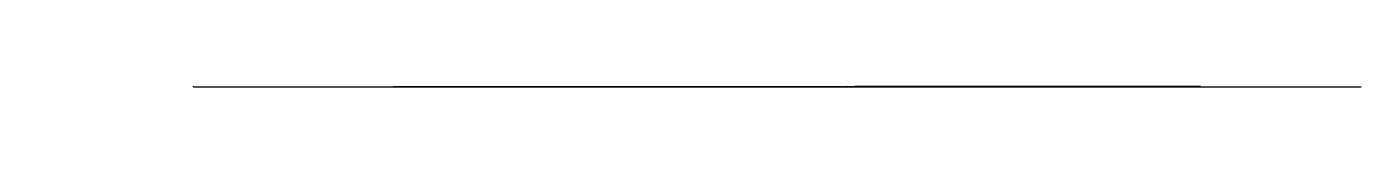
# Model space of a CAD drawing. Header units: metres. Extents: x -1 to 72750024, y 3999 to 4800.
# Drawn here: x 53150003 to 53550024, y 4199 to 4450 of the extents above; entities that cross this region are included whole.
import ezdxf

# ---------------------------------------------------------------- set-up
doc = ezdxf.new("R2010")
doc.units = ezdxf.units.M

msp = doc.modelspace()

# ---------------------------------------------------------------- linework, layer by layer
at = {"color": 7}
for p, q in [((53150003.013, 4450), (53150024.105, 4450)), ((53150003.013, 4450), (53150003.013, 4431.921)), ((53150024.105, 4431.921), (53150003.013, 4431.921)), ((53150006.026, 4443.974), (53150021.092, 4443.974)), ((53150024.105, 4450), (53150024.105, 4431.921)), ((53200000, 4450), (53199998.795, 4450)), ((53200000, 4400), (53199998.795, 4400)), ((53200000, 4350), (53199998.795, 4350)), ((53200000, 4300), (53199998.795, 4300)), ((53200000, 4250), (53199998.795, 4250)), ((53200000, 4200), (53199998.795, 4200)), ((53200000, 4440), (53199999.247, 4440)), ((53200000, 4430), (53199999.247, 4430)), ((53200000, 4420), (53199999.247, 4420)), ((53200000, 4410), (53199999.247, 4410)), ((53200000, 4390), (53199999.247, 4390)), ((53200000, 4380), (53199999.247, 4380)), ((53200000, 4370), (53199999.247, 4370)), ((53200000, 4360), (53199999.247, 4360)), ((53200000, 4340), (53199999.247, 4340)), ((53200000, 4330), (53199999.247, 4330)), ((53200000, 4320), (53199999.247, 4320)), ((53200000, 4310), (53199999.247, 4310)), ((53200000, 4290), (53199999.247, 4290)), ((53200000, 4280), (53199999.247, 4280)), ((53200000, 4270), (53199999.247, 4270)), ((53200000, 4260), (53199999.247, 4260)), ((53200000, 4240), (53199999.247, 4240)), ((53200000, 4230), (53199999.247, 4230)), ((53200000, 4220), (53199999.247, 4220)), ((53200000, 4210), (53199999.247, 4210)), ((53200000, 4200), (53200000, 4450)), ((53200000, 4200), (53550000, 4200)), ((53200000, 4200), (53200000, 4198.795)), ((53210000.001, 4200), (53210000.001, 4199.247)), ((53220000.002, 4200), (53220000.002, 4199.247)), ((53230000.003, 4200), (53230000.003, 4199.247)), ((53240000.003, 4200), (53240000.003, 4199.247)), ((53250000.001, 4200), (53250000.001, 4198.795)), ((53259999.998, 4200), (53259999.998, 4199.247)), ((53269999.996, 4200), (53269999.996, 4199.247)), ((53279999.993, 4200), (53279999.993, 4199.247)), ((53289999.991, 4200), (53289999.991, 4199.247)), ((53300000.002, 4200), (53300000.002, 4198.795)), ((53310000.006, 4200), (53310000.006, 4199.247)), ((53320000.01, 4200), (53320000.01, 4199.247)), ((53330000.015, 4200), (53330000.015, 4199.247)), ((53340000.019, 4200), (53340000.019, 4199.247)), ((53349999.996, 4200), (53349999.996, 4198.795)), ((53360000, 4200), (53360000, 4199.247)), ((53370000.005, 4200), (53370000.005, 4199.247)), ((53380000.009, 4200), (53380000.009, 4199.247)), ((53390000.013, 4200), (53390000.013, 4199.247)), ((53400000.004, 4200), (53400000.004, 4198.795)), ((53410000.008, 4200), (53410000.008, 4199.247)), ((53420000.012, 4200), (53420000.012, 4199.247)), ((53430000.003, 4200), (53430000.003, 4199.247)), ((53439999.994, 4200), (53439999.994, 4199.247)), ((53450000.012, 4200), (53450000.012, 4198.795)), ((53460000.002, 4200), (53460000.002, 4199.247)), ((53469999.993, 4200), (53469999.993, 4199.247)), ((53479999.984, 4200), (53479999.984, 4199.247)), ((53489999.975, 4200), (53489999.975, 4199.247)), ((53499999.992, 4200), (53499999.992, 4198.795)), ((53509999.983, 4200), (53509999.983, 4199.247)), ((53519999.974, 4200), (53519999.974, 4199.247)), ((53529999.964, 4200), (53529999.964, 4199.247)), ((53539999.955, 4200), (53539999.955, 4199.247)), ((53550000, 4200), (53550000, 4198.795)), ((53550003.013, 4450), (53550024.105, 4450)), ((53550003.013, 4450), (53550003.013, 4431.921)), ((53550024.105, 4431.921), (53550003.013, 4431.921)), ((53550006.026, 4443.974), (53550021.092, 4443.974)), ((53550024.105, 4450), (53550024.105, 4431.921))]:
    msp.add_line(p, q, dxfattribs=at)
at = {"color": 4}
for p, q in [((53150006.026, 4439.454), (53150021.092, 4439.454)), ((53229243.939, 4229.99), (53230211.66, 4231.87)), ((53230211.66, 4231.87), (53230282.711, 4232.182)), ((53230282.711, 4232.182), (53231485.461, 4233.584)), ((53231485.461, 4233.584), (53231617.381, 4233.728)), ((53231617.381, 4233.728), (53233437.281, 4237.399)), ((53233437.281, 4237.399), (53234123.621, 4239.088)), ((53234123.621, 4239.088), (53234176.68, 4237.596)), ((53234176.68, 4237.596), (53234886.801, 4239.532)), ((53234886.801, 4239.532), (53235083.262, 4239.998)), ((53235083.262, 4239.998), (53235729.039, 4240.388)), ((53235729.039, 4240.388), (53235829.641, 4241.375)), ((53235829.641, 4241.375), (53236659.98, 4241.417)), ((53236659.98, 4241.417), (53237081.051, 4243.789)), ((53237081.051, 4243.789), (53237428.328, 4243.693)), ((53237428.328, 4243.693), (53238062.539, 4244.223)), ((53238062.539, 4244.223), (53238277.57, 4244.445)), ((53238277.57, 4244.445), (53238364.051, 4244.728)), ((53238364.051, 4244.728), (53238399.141, 4244.149)), ((53238399.141, 4244.149), (53238680.629, 4244.872)), ((53238680.629, 4244.872), (53238740.68, 4245.414)), ((53238740.68, 4245.414), (53238839.5, 4245.252)), ((53238839.5, 4245.252), (53238931.871, 4245.218)), ((53238931.871, 4245.218), (53239857.922, 4246.934)), ((53239857.922, 4246.934), (53240103.988, 4247.377)), ((53240103.988, 4247.377), (53240174.34, 4247.22)), ((53240174.34, 4247.22), (53240192.801, 4247.321)), ((53240192.801, 4247.321), (53240242.77, 4247.33)), ((53240242.77, 4247.33), (53240363.219, 4247.637)), ((53240363.219, 4247.637), (53240615.211, 4248.239)), ((53240615.211, 4248.239), (53240894.609, 4248.748)), ((53240894.609, 4248.748), (53240910.789, 4248.138)), ((53240910.789, 4248.138), (53241178.109, 4249.071)), ((53241178.109, 4249.071), (53241584.441, 4250.031)), ((53241584.441, 4250.031), (53241617.961, 4247.86)), ((53241617.961, 4247.86), (53241912.27, 4249.466)), ((53241912.27, 4249.466), (53242019.762, 4249.109)), ((53242019.762, 4249.109), (53242507.93, 4251.078)), ((53242507.93, 4251.078), (53242639.59, 4250.621)), ((53242639.59, 4250.621), (53243555.172, 4252.201)), ((53243555.172, 4252.201), (53243576.82, 4252.263)), ((53243576.82, 4252.263), (53243696.422, 4252.438)), ((53243696.422, 4252.438), (53243708.09, 4251.896)), ((53243708.09, 4251.896), (53243798.191, 4252.585)), ((53243798.191, 4252.585), (53243895.629, 4253.451)), ((53243895.629, 4253.451), (53243987.48, 4252.879)), ((53243987.48, 4252.879), (53244113.73, 4252.2)), ((53244113.73, 4252.2), (53244121.289, 4253.193)), ((53244121.289, 4253.193), (53244693.078, 4254.287)), ((53244693.078, 4254.287), (53245828.461, 4254.567)), ((53245828.461, 4254.567), (53245963.16, 4256.717)), ((53245963.16, 4256.717), (53246514.781, 4256.924)), ((53246514.781, 4256.924), (53248130.859, 4259.225)), ((53248130.859, 4259.225), (53249115.73, 4259.225)), ((53249115.73, 4259.225), (53249583.789, 4262.583)), ((53249583.789, 4262.583), (53249718, 4261.584)), ((53249718, 4261.584), (53250595.891, 4260.551)), ((53250595.891, 4260.551), (53251567.93, 4263.8)), ((53251567.93, 4263.8), (53251594.141, 4263.836)), ((53251594.141, 4263.836), (53251716.09, 4263.766)), ((53251716.09, 4263.766), (53251861.141, 4263.088)), ((53251861.141, 4263.088), (53251936.91, 4264.683)), ((53251936.91, 4264.683), (53252142.281, 4264.485)), ((53252142.281, 4264.485), (53252230.18, 4264.372)), ((53252230.18, 4264.372), (53252528.852, 4264.985)), ((53252528.852, 4264.985), (53252538.738, 4265.1)), ((53252538.738, 4265.1), (53252581.039, 4264.945)), ((53252581.039, 4264.945), (53252704.219, 4265.122)), ((53252704.219, 4265.122), (53253231.141, 4265.553)), ((53253231.141, 4265.553), (53253236.852, 4265.471)), ((53253236.852, 4265.471), (53253950.559, 4268.632)), ((53253950.559, 4268.632), (53254089.578, 4267.129)), ((53254089.578, 4267.129), (53254133.488, 4266.821)), ((53254133.488, 4266.821), (53254461.199, 4267.374)), ((53254461.199, 4267.374), (53254556.441, 4267.571)), ((53254556.441, 4267.571), (53254574.34, 4267.613)), ((53254574.34, 4267.613), (53254603.07, 4267.701)), ((53254603.07, 4267.701), (53254648.02, 4267.487)), ((53254648.02, 4267.487), (53254686.641, 4267.749)), ((53254686.641, 4267.749), (53254862.129, 4268.094)), ((53254862.129, 4268.094), (53255126.828, 4268.752)), ((53255126.828, 4268.752), (53255248.648, 4269.99)), ((53255248.648, 4269.99), (53256026.07, 4269.132)), ((53256026.07, 4269.132), (53256406.148, 4270.74)), ((53256406.148, 4270.74), (53256808.02, 4270.028)), ((53256808.02, 4270.028), (53257598.57, 4271.843)), ((53257598.57, 4271.843), (53257727.551, 4273.014)), ((53257727.551, 4273.014), (53257731.781, 4271.954)), ((53257731.781, 4271.954), (53258232.91, 4272.204)), ((53258232.91, 4272.204), (53258264.051, 4272.534)), ((53258264.051, 4272.534), (53258265.691, 4272.533)), ((53258265.691, 4272.533), (53258281.398, 4269.829)), ((53258281.398, 4269.829), (53258476.871, 4273.412)), ((53258476.871, 4273.412), (53258496, 4272.643)), ((53258496, 4272.643), (53258671.379, 4272.929)), ((53258671.379, 4272.929), (53258801.891, 4272.569)), ((53258801.891, 4272.569), (53258825.211, 4273.746)), ((53258825.211, 4273.746), (53259350.988, 4274.289)), ((53259350.988, 4274.289), (53259859.898, 4273.3)), ((53259859.898, 4273.3), (53259937.039, 4277.039)), ((53259937.039, 4277.039), (53260091.191, 4276.701)), ((53260091.191, 4276.701), (53260222.738, 4274.149)), ((53260222.738, 4274.149), (53260440.961, 4275.338)), ((53260440.961, 4275.338), (53260468.078, 4275.248)), ((53260468.078, 4275.248), (53260672.32, 4274.44)), ((53260672.32, 4274.44), (53260971.051, 4276.54)), ((53260971.051, 4276.54), (53261010.578, 4277.007)), ((53261010.578, 4277.007), (53261088.699, 4277.855)), ((53261088.699, 4277.855), (53262041.762, 4276.027)), ((53262041.762, 4276.027), (53262078.641, 4279.893)), ((53262078.641, 4279.893), (53263189.41, 4277.253)), ((53263189.41, 4277.253), (53263855.629, 4279.396)), ((53263855.629, 4279.396), (53264482.16, 4279.991)), ((53264482.16, 4279.991), (53264742.738, 4280.391)), ((53264742.738, 4280.391), (53265488.379, 4279.817)), ((53265488.379, 4279.817), (53265531.719, 4281.532)), ((53265531.719, 4281.532), (53265680.391, 4281.959)), ((53265680.391, 4281.959), (53266535, 4281.214)), ((53266535, 4281.214), (53266901.68, 4284.03)), ((53266901.68, 4284.03), (53267079.227, 4283.036)), ((53267079.227, 4283.036), (53267720.656, 4283.617)), ((53267720.656, 4283.617), (53267830.906, 4283.379)), ((53267830.906, 4283.379), (53268108.719, 4284.579)), ((53268108.719, 4284.579), (53268632.773, 4284.936)), ((53268632.773, 4284.936), (53269020.656, 4284.199)), ((53269020.656, 4284.199), (53269092.227, 4286.374)), ((53269092.227, 4286.374), (53269721.93, 4285.541)), ((53269721.93, 4285.541), (53270055.547, 4286.862)), ((53270055.547, 4286.862), (53270948.047, 4285.204)), ((53270948.047, 4285.204), (53271595.891, 4284.844)), ((53271595.891, 4284.844), (53272616.211, 4289.565)), ((53272616.211, 4289.565), (53272808.641, 4291.358)), ((53272808.641, 4291.358), (53273005.047, 4289.339)), ((53273005.047, 4289.339), (53273548.211, 4287.078)), ((53273548.211, 4287.078), (53273548.539, 4291.225)), ((53273548.539, 4291.225), (53273746.461, 4290.288)), ((53273746.461, 4290.288), (53273952.203, 4286.869)), ((53273952.203, 4286.869), (53274421.461, 4291.957)), ((53274421.461, 4291.957), (53274514.477, 4290.36)), ((53274514.477, 4290.36), (53274740.906, 4291.358)), ((53274740.906, 4291.358), (53275728.461, 4292.501)), ((53275728.461, 4292.501), (53276003.523, 4292.499)), ((53276003.523, 4292.499), (53276416.953, 4293.205)), ((53276416.953, 4293.205), (53276494.992, 4292.993)), ((53276494.992, 4292.993), (53276766.242, 4292.781)), ((53276766.242, 4292.781), (53276767.461, 4293.481)), ((53276767.461, 4293.481), (53277615.477, 4292.469)), ((53277615.477, 4292.469), (53277711.438, 4292.749)), ((53277711.438, 4292.749), (53278156.469, 4294.94)), ((53278156.469, 4294.94), (53278315.969, 4295.419)), ((53278315.969, 4295.419), (53278961.906, 4295.457)), ((53278961.906, 4295.457), (53279132.047, 4295.51)), ((53279132.047, 4295.51), (53279220.633, 4296.693)), ((53279220.633, 4296.693), (53279521.648, 4294.774)), ((53279521.648, 4294.774), (53279606.406, 4296.293)), ((53279606.406, 4296.293), (53279854.227, 4297.178)), ((53279854.227, 4297.178), (53280564.523, 4296.244)), ((53280564.523, 4296.244), (53280614.242, 4297.541)), ((53280614.242, 4297.541), (53281082.289, 4298.336)), ((53281082.289, 4298.336), (53281450.188, 4296.027)), ((53281450.188, 4296.027), (53281997.258, 4297.914)), ((53281997.258, 4297.914), (53282792.203, 4298.94)), ((53282792.203, 4298.94), (53283106.547, 4298.994)), ((53283106.547, 4298.994), (53283122.539, 4299.674)), ((53283122.539, 4299.674), (53283291.203, 4300.564)), ((53283291.203, 4300.564), (53283338.383, 4300.868)), ((53283338.383, 4300.868), (53283484.539, 4299.027)), ((53283484.539, 4299.027), (53283647.07, 4298.647)), ((53283647.07, 4298.647), (53284277.102, 4300.673)), ((53284277.102, 4300.673), (53284307.406, 4300.857)), ((53284307.406, 4300.857), (53284352.5, 4301.521)), ((53284352.5, 4301.521), (53284519.977, 4300.775)), ((53284519.977, 4300.775), (53284661.602, 4300.588)), ((53284661.602, 4300.588), (53284780.992, 4300.746)), ((53284780.992, 4300.746), (53285011.641, 4300.889)), ((53285011.641, 4300.889), (53285079.844, 4302.184)), ((53285079.844, 4302.184), (53285326.906, 4302.173)), ((53285326.906, 4302.173), (53285620.742, 4301.406)), ((53285620.742, 4301.406), (53285809.477, 4301.891)), ((53285809.477, 4301.891), (53285837.922, 4302.071)), ((53285837.922, 4302.071), (53286278.109, 4302.323)), ((53286278.109, 4302.323), (53286311.477, 4302.393)), ((53286311.477, 4302.393), (53286387.242, 4302.203)), ((53286387.242, 4302.203), (53286522.297, 4300.085)), ((53286522.297, 4300.085), (53287391.961, 4303.276)), ((53287391.961, 4303.276), (53287473.492, 4304.625)), ((53287473.492, 4304.625), (53287854.508, 4303.659)), ((53287854.508, 4303.659), (53287889.813, 4303.204)), ((53287889.813, 4303.204), (53288459.039, 4305.164)), ((53288459.039, 4305.164), (53288490.469, 4305.109)), ((53288490.469, 4305.109), (53289073.117, 4304.369)), ((53289073.117, 4304.369), (53290835.047, 4306.439)), ((53290835.047, 4306.439), (53290859.539, 4307.472)), ((53290859.539, 4307.472), (53291872.453, 4307.574)), ((53291872.453, 4307.574), (53291988.82, 4306.795)), ((53291988.82, 4306.795), (53292168.07, 4307.599)), ((53292168.07, 4307.599), (53292253.148, 4307.903)), ((53292253.148, 4307.903), (53292276.883, 4307.837)), ((53292276.883, 4307.837), (53292359.078, 4307.817)), ((53292359.078, 4307.817), (53292376.297, 4307.833)), ((53292376.297, 4307.833), (53292515.18, 4308.43)), ((53292515.18, 4308.43), (53292542.656, 4308.439)), ((53292542.656, 4308.439), (53292653.953, 4308.036)), ((53292653.953, 4308.036), (53292744.047, 4308.078)), ((53292744.047, 4308.078), (53293145.953, 4307.719)), ((53293145.953, 4307.719), (53293184.953, 4307.196)), ((53293184.953, 4307.196), (53293296.18, 4308.472)), ((53293296.18, 4308.472), (53293768.797, 4309.182)), ((53293768.797, 4309.182), (53294136.422, 4308.835)), ((53294136.422, 4308.835), (53294143.953, 4309.153)), ((53294143.953, 4309.153), (53294815.633, 4310.747)), ((53294815.633, 4310.747), (53294860.148, 4310.151)), ((53294860.148, 4310.151), (53294930.063, 4309.992)), ((53294930.063, 4309.992), (53295303.453, 4310.5)), ((53295303.453, 4310.5), (53295374.227, 4310.842)), ((53295374.227, 4310.842), (53296080.867, 4312.395)), ((53296080.867, 4312.395), (53296368.492, 4310.935)), ((53296368.492, 4310.935), (53296401, 4311.158)), ((53296401, 4311.158), (53296444.906, 4310.784)), ((53296444.906, 4310.784), (53296606.273, 4311.561)), ((53296606.273, 4311.561), (53296711.156, 4311.577)), ((53296711.156, 4311.577), (53297032.773, 4311.807)), ((53297032.773, 4311.807), (53297345.406, 4312.134)), ((53297345.406, 4312.134), (53297440.469, 4312.207)), ((53297440.469, 4312.207), (53297500.648, 4313.008)), ((53297500.648, 4313.008), (53297526.094, 4312.59)), ((53297526.094, 4312.59), (53298346.094, 4312.744)), ((53298346.094, 4312.744), (53298502.789, 4313.187)), ((53298502.789, 4313.187), (53298509.391, 4313.49)), ((53298509.391, 4313.49), (53298546.539, 4314.016)), ((53298546.539, 4314.016), (53298620.328, 4313.073)), ((53298620.328, 4313.073), (53300142.203, 4314.317)), ((53300142.203, 4314.317), (53300301.5, 4315.14)), ((53300301.5, 4315.14), (53300335.797, 4314.275)), ((53300335.797, 4314.275), (53300623.703, 4315.038)), ((53300623.703, 4315.038), (53301049.297, 4314.833)), ((53301049.297, 4314.833), (53301888.797, 4315.878)), ((53301888.797, 4315.878), (53302077.898, 4316.11)), ((53302077.898, 4316.11), (53302166.797, 4316.468)), ((53302166.797, 4316.468), (53302233.5, 4317.238)), ((53302233.5, 4317.238), (53302258.102, 4315.245)), ((53302258.102, 4315.245), (53302261.602, 4317.814)), ((53302261.602, 4317.814), (53302516.102, 4316.891)), ((53302516.102, 4316.891), (53303625, 4318.242)), ((53303625, 4318.242), (53304161.5, 4318.34)), ((53304161.5, 4318.34), (53304181.602, 4318.327)), ((53304181.602, 4318.327), (53304420.602, 4318.26)), ((53304420.602, 4318.26), (53304664.203, 4318.616)), ((53304664.203, 4318.616), (53304818.898, 4317.859)), ((53304818.898, 4317.859), (53305114.898, 4318.805)), ((53305114.898, 4318.805), (53305343.602, 4319.828)), ((53305343.602, 4319.828), (53305402.797, 4319.676)), ((53305402.797, 4319.676), (53305468.797, 4319.734)), ((53305468.797, 4319.734), (53305813.898, 4319.288)), ((53305813.898, 4319.288), (53306050.602, 4319.292)), ((53306050.602, 4319.292), (53306077.5, 4320.39)), ((53306077.5, 4320.39), (53306581.297, 4319.831)), ((53306581.297, 4319.831), (53306961.5, 4320.893)), ((53306961.5, 4320.893), (53307706, 4320.904)), ((53307706, 4320.904), (53307721.703, 4321.133)), ((53307721.703, 4321.133), (53307729.297, 4321.772)), ((53307729.297, 4321.772), (53307834.203, 4321.513)), ((53307834.203, 4321.513), (53307991.102, 4321.345)), ((53307991.102, 4321.345), (53308036.203, 4321.163)), ((53308036.203, 4321.163), (53308113.5, 4321.497)), ((53308113.5, 4321.497), (53308457, 4320.622)), ((53308457, 4320.622), (53308498.602, 4322.072)), ((53308498.602, 4322.072), (53308511.797, 4321.918)), ((53308511.797, 4321.918), (53308561.898, 4321.761)), ((53308561.898, 4321.761), (53308690.898, 4323.31)), ((53308690.898, 4323.31), (53308702.5, 4322.814)), ((53308702.5, 4322.814), (53308846.102, 4320.551)), ((53308846.102, 4320.551), (53308912.297, 4322.338)), ((53308912.297, 4322.338), (53309228.5, 4322.305)), ((53309228.5, 4322.305), (53309404.5, 4323.455)), ((53309404.5, 4323.455), (53309533.297, 4322.649)), ((53309533.297, 4322.649), (53309761.5, 4323.393)), ((53309761.5, 4323.393), (53310177.602, 4322.892)), ((53310177.602, 4322.892), (53310178.297, 4323.141)), ((53310178.297, 4323.141), (53310404.398, 4322.169)), ((53310404.398, 4322.169), (53310416.102, 4323.921)), ((53310416.102, 4323.921), (53310671.797, 4322.49)), ((53310671.797, 4322.49), (53312348.5, 4325.439)), ((53312348.5, 4325.439), (53312452.898, 4325.859)), ((53312452.898, 4325.859), (53312650.898, 4325.65)), ((53312650.898, 4325.65), (53313263.297, 4325.055)), ((53313263.297, 4325.055), (53313589.898, 4325.928)), ((53313589.898, 4325.928), (53313616.703, 4327.05)), ((53313616.703, 4327.05), (53313770, 4326.369)), ((53313770, 4326.369), (53313906.602, 4326.916)), ((53313906.602, 4326.916), (53314114.797, 4325.315)), ((53314114.797, 4325.315), (53314153.398, 4326.685)), ((53314153.398, 4326.685), (53314541.203, 4327.431)), ((53314541.203, 4327.431), (53314945.703, 4327.928)), ((53314945.703, 4327.928), (53314995.602, 4327.377)), ((53314995.602, 4327.377), (53315880, 4328.051)), ((53315880, 4328.051), (53316230.602, 4327.155)), ((53316230.602, 4327.155), (53316282.398, 4328.862)), ((53316282.398, 4328.862), (53316972.703, 4329.031)), ((53316972.703, 4329.031), (53317221.398, 4328.731)), ((53317221.398, 4328.731), (53318150.602, 4330.353)), ((53318150.602, 4330.353), (53318668.297, 4329.031)), ((53318668.297, 4329.031), (53318862, 4330.991)), ((53318862, 4330.991), (53318967.602, 4330.667)), ((53318967.602, 4330.667), (53319064.797, 4328.565)), ((53319064.797, 4328.565), (53319131.102, 4330.667)), ((53319131.102, 4330.667), (53319315.297, 4329.453)), ((53319315.297, 4329.453), (53320268.5, 4331.692)), ((53320268.5, 4331.692), (53320692, 4331.381)), ((53320692, 4331.381), (53320877.297, 4331.496)), ((53320877.297, 4331.496), (53320889.602, 4331.599)), ((53320889.602, 4331.599), (53320955.602, 4331.617)), ((53320955.602, 4331.617), (53321220.102, 4331.676)), ((53321220.102, 4331.676), (53321426.703, 4331.989)), ((53321426.703, 4331.989), (53321591.102, 4332.082)), ((53321591.102, 4332.082), (53321637.703, 4332.242)), ((53321637.703, 4332.242), (53321786.102, 4332.03)), ((53321786.102, 4332.03), (53322121.602, 4332.052)), ((53322121.602, 4332.052), (53322217.398, 4332.424)), ((53322217.398, 4332.424), (53322220.703, 4332.612)), ((53322220.703, 4332.612), (53322243.703, 4332.37)), ((53322243.703, 4332.37), (53322355.797, 4333.229)), ((53322355.797, 4333.229), (53323034.102, 4333.019)), ((53323034.102, 4333.019), (53323062.898, 4333.052)), ((53323062.898, 4333.052), (53323127.297, 4333.788)), ((53323127.297, 4333.788), (53323230.602, 4332.432)), ((53323230.602, 4332.432), (53323303.5, 4333.131)), ((53323303.5, 4333.131), (53323366.703, 4331.181)), ((53323366.703, 4331.181), (53323402.703, 4333.396)), ((53323402.703, 4333.396), (53323538.5, 4333.516)), ((53323538.5, 4333.516), (53323765.5, 4331.975)), ((53323765.5, 4331.975), (53324306.5, 4334.687)), ((53324306.5, 4334.687), (53324574.703, 4334.219)), ((53324574.703, 4334.219), (53324766.102, 4334.828)), ((53324766.102, 4334.828), (53324767.602, 4334.336)), ((53324767.602, 4334.336), (53324818.398, 4333.364)), ((53324818.398, 4333.364), (53325628, 4334.929)), ((53325628, 4334.929), (53325894.898, 4335.005)), ((53325894.898, 4335.005), (53326112.797, 4334.078)), ((53326112.797, 4334.078), (53326337.602, 4334.997)), ((53326337.602, 4334.997), (53326658.5, 4336.111)), ((53326658.5, 4336.111), (53326673.898, 4335.75)), ((53326673.898, 4335.75), (53326723.797, 4334.943)), ((53326723.797, 4334.943), (53327643, 4336.607)), ((53327643, 4336.607), (53328454.297, 4337.001)), ((53328454.297, 4337.001), (53328561.5, 4337.419)), ((53328561.5, 4337.419), (53328766.602, 4335.854)), ((53328766.602, 4335.854), (53329432, 4338.352)), ((53329432, 4338.352), (53330246.102, 4338.113)), ((53330246.102, 4338.113), (53330425.203, 4338.276)), ((53330425.203, 4338.276), (53330487.898, 4337.443)), ((53330487.898, 4337.443), (53330578.297, 4338.975)), ((53330578.297, 4338.975), (53331177.5, 4338.673)), ((53331177.5, 4338.673), (53331315.406, 4337.869)), ((53331315.406, 4337.869), (53331644.703, 4339.109)), ((53331644.703, 4339.109), (53331692.797, 4338.749)), ((53331692.797, 4338.749), (53332388.703, 4340.208)), ((53332388.703, 4340.208), (53333084.297, 4340.155)), ((53333084.297, 4340.155), (53333168.703, 4338.463)), ((53333168.703, 4338.463), (53334119.406, 4340.854)), ((53334119.406, 4340.854), (53335117.703, 4341.333)), ((53335117.703, 4341.333), (53335166.5, 4341.062)), ((53335166.5, 4341.062), (53335373.906, 4342.58)), ((53335373.906, 4342.58), (53335569.203, 4342.287)), ((53335569.203, 4342.287), (53336142.797, 4341.723)), ((53336142.797, 4341.723), (53336516.203, 4342.992)), ((53336516.203, 4342.992), (53337700.594, 4343.82)), ((53337700.594, 4343.82), (53339229, 4342.567)), ((53339229, 4342.567), (53339319.906, 4342.249)), ((53339319.906, 4342.249), (53340764.094, 4342.102)), ((53340764.094, 4342.102), (53340856.906, 4343.669)), ((53340856.906, 4343.669), (53340981, 4345.579)), ((53340981, 4345.579), (53342550.594, 4347.281)), ((53342550.594, 4347.281), (53343246.594, 4347.798)), ((53343246.594, 4347.798), (53344056.5, 4347.976)), ((53344056.5, 4347.976), (53345253.406, 4347.848)), ((53345253.406, 4347.848), (53345543.297, 4347.044)), ((53345543.297, 4347.044), (53346835.297, 4348.351)), ((53346835.297, 4348.351), (53348899, 4348.315)), ((53348899, 4348.315), (53350888.094, 4352.134)), ((53350888.094, 4352.134), (53350922.5, 4352.548)), ((53350922.5, 4352.548), (53351118.406, 4349.354)), ((53351118.406, 4349.354), (53351940.203, 4351.862)), ((53351940.203, 4351.862), (53351946, 4353.191)), ((53351946, 4353.191), (53353599.094, 4353.158)), ((53353599.094, 4353.158), (53353814.5, 4352.383)), ((53353814.5, 4352.383), (53357158.094, 4355.26)), ((53357158.094, 4355.26), (53357458.594, 4353.556)), ((53357458.594, 4353.556), (53357826.594, 4356.085)), ((53357826.594, 4356.085), (53359465.203, 4355.146)), ((53359465.203, 4355.146), (53359916.406, 4357.805)), ((53359916.406, 4357.805), (53360780.594, 4356.919)), ((53360780.594, 4356.919), (53360802.203, 4355.316)), ((53360802.203, 4355.316), (53361032, 4358.492)), ((53361032, 4358.492), (53361080.297, 4357.12)), ((53361080.297, 4357.12), (53361156.5, 4356.985)), ((53361156.5, 4356.985), (53361548.703, 4356.603)), ((53361548.703, 4356.603), (53361894.594, 4357.682)), ((53361894.594, 4357.682), (53362505.906, 4354.438)), ((53362505.906, 4354.438), (53363176.594, 4358.55)), ((53363176.594, 4358.55), (53363748, 4358.056)), ((53363748, 4358.056), (53363812.094, 4359.091)), ((53363812.094, 4359.091), (53365169.906, 4358.441)), ((53365169.906, 4358.441), (53365296.297, 4359.865)), ((53365296.297, 4359.865), (53366299.703, 4359.068)), ((53366299.703, 4359.068), (53367187.406, 4360.278)), ((53367187.406, 4360.278), (53368024.906, 4360.421)), ((53368024.906, 4360.421), (53368171.094, 4361.55)), ((53368171.094, 4361.55), (53368393.297, 4362.273)), ((53368393.297, 4362.273), (53368785.594, 4361.15)), ((53368785.594, 4361.15), (53369511, 4361.526)), ((53369511, 4361.526), (53369581.406, 4363.171)), ((53369581.406, 4363.171), (53369971.5, 4360.908)), ((53369971.5, 4360.908), (53371437.094, 4363.398)), ((53371437.094, 4363.398), (53372740.906, 4362.916)), ((53372740.906, 4362.916), (53375079.797, 4365.275)), ((53375079.797, 4365.275), (53375101.906, 4365.447)), ((53375101.906, 4365.447), (53376799.203, 4364.982)), ((53376799.203, 4364.982), (53377367.906, 4367.253)), ((53377367.906, 4367.253), (53378489.703, 4366.787)), ((53378489.703, 4366.787), (53379325.094, 4367.225)), ((53379325.094, 4367.225), (53379581.797, 4366.625)), ((53379581.797, 4366.625), (53380263, 4367.316)), ((53380263, 4367.316), (53380377.5, 4367.71)), ((53380377.5, 4367.71), (53380825.203, 4367.681)), ((53380825.203, 4367.681), (53380938.203, 4367.783)), ((53380938.203, 4367.783), (53381000.703, 4366.039)), ((53381000.703, 4366.039), (53381596.594, 4368.673)), ((53381596.594, 4368.673), (53382980.906, 4365.685)), ((53382980.906, 4365.685), (53384987.5, 4371.03)), ((53384987.5, 4371.03), (53385109.406, 4370.593)), ((53385109.406, 4370.593), (53389525.406, 4372.697)), ((53389525.406, 4372.697), (53392078.797, 4374.431)), ((53392078.797, 4374.431), (53393329.297, 4374.378)), ((53393329.297, 4374.378), (53393407.906, 4372.031)), ((53393407.906, 4372.031), (53395962.703, 4375.598)), ((53395962.703, 4375.598), (53397996.797, 4373.809)), ((53397996.797, 4373.809), (53398287.594, 4376.823)), ((53398287.594, 4376.823), (53398668.406, 4377.461)), ((53398668.406, 4377.461), (53401149, 4377.644)), ((53401149, 4377.644), (53401266.203, 4377.922)), ((53401266.203, 4377.922), (53401499.406, 4378.411)), ((53401499.406, 4378.411), (53402387.297, 4376.798)), ((53402387.297, 4376.798), (53402780.297, 4378.134)), ((53402780.297, 4378.134), (53402913.094, 4378.727)), ((53402913.094, 4378.727), (53404762, 4380.118)), ((53404762, 4380.118), (53404779.703, 4378.971)), ((53404779.703, 4378.971), (53405073.203, 4379.576)), ((53405073.203, 4379.576), (53405518.906, 4380.202)), ((53405518.906, 4380.202), (53406180.297, 4379.219)), ((53406180.297, 4379.219), (53406277, 4378.572)), ((53406277, 4378.572), (53406473.906, 4379.76)), ((53406473.906, 4379.76), (53406543.203, 4379.92)), ((53406543.203, 4379.92), (53408366, 4380.568)), ((53408366, 4380.568), (53409241.906, 4381.841)), ((53409241.906, 4381.841), (53409657.297, 4380.808)), ((53409657.297, 4380.808), (53410055.406, 4382.424)), ((53410055.406, 4382.424), (53411729.203, 4381.848)), ((53411729.203, 4381.848), (53412027.703, 4382.058)), ((53412027.703, 4382.058), (53412624.203, 4383.326)), ((53412624.203, 4383.326), (53414686.797, 4384.385)), ((53414686.797, 4384.385), (53415817.406, 4384.691)), ((53415817.406, 4384.691), (53416081, 4383.654)), ((53416081, 4383.654), (53418174.703, 4384.226)), ((53418174.703, 4384.226), (53418683.094, 4385.915)), ((53418683.094, 4385.915), (53418692.203, 4386.075)), ((53418692.203, 4386.075), (53421326.094, 4387.049)), ((53421326.094, 4387.049), (53421440.703, 4385.816)), ((53421440.703, 4385.816), (53422217.297, 4387.569)), ((53422217.297, 4387.569), (53423876.5, 4388.116)), ((53423876.5, 4388.116), (53424686.297, 4388.288)), ((53424686.297, 4388.288), (53425489.594, 4388.974)), ((53425489.594, 4388.974), (53425990.406, 4388.98)), ((53425990.406, 4388.98), (53426156.203, 4388.495)), ((53426156.203, 4388.495), (53426290.5, 4389.088)), ((53426290.5, 4389.088), (53426518.797, 4387.562)), ((53426518.797, 4387.562), (53426537.5, 4388.027)), ((53426537.5, 4388.027), (53428231.297, 4389.868)), ((53428231.297, 4389.868), (53428311.906, 4389.864)), ((53428311.906, 4389.864), (53428749.203, 4390.378)), ((53428749.203, 4390.378), (53429750.297, 4390.409)), ((53429750.297, 4390.409), (53429839.297, 4389.694)), ((53429839.297, 4389.694), (53430155, 4390.475)), ((53430155, 4390.475), (53430704.703, 4390.784)), ((53430704.703, 4390.784), (53430879.297, 4390.483)), ((53430879.297, 4390.483), (53431320.094, 4391.101)), ((53431320.094, 4391.101), (53432051.797, 4391.749)), ((53432051.797, 4391.749), (53432179.703, 4391.615)), ((53432179.703, 4391.615), (53432826.594, 4390.518)), ((53432826.594, 4390.518), (53433712.5, 4390.736)), ((53433712.5, 4390.736), (53433777.203, 4392.489)), ((53433777.203, 4392.489), (53435416.797, 4392.97)), ((53435416.797, 4392.97), (53436393.203, 4393.848)), ((53436393.203, 4393.848), (53437843.906, 4392.916)), ((53437843.906, 4392.916), (53437967.594, 4393.576)), ((53437967.594, 4393.576), (53440442.594, 4395.843)), ((53440442.594, 4395.843), (53442731.906, 4394.211)), ((53442731.906, 4394.211), (53446315.594, 4398.566)), ((53446315.594, 4398.566), (53451996.5, 4397.953)), ((53451996.5, 4397.953), (53454159.5, 4401.962)), ((53454159.5, 4401.962), (53459932.094, 4401.344)), ((53459932.094, 4401.344), (53463658.688, 4405.79)), ((53463658.688, 4405.79), (53464979.094, 4403.77)), ((53464979.094, 4403.77), (53467273.188, 4405.101)), ((53467273.188, 4405.101), (53467387.906, 4405.627)), ((53467387.906, 4405.627), (53467731.594, 4405.68)), ((53467731.594, 4405.68), (53467777.188, 4405.609)), ((53467777.188, 4405.609), (53471082.313, 4406.567)), ((53471082.313, 4406.567), (53473773.688, 4409.64)), ((53473773.688, 4409.64), (53478355.313, 4408.822)), ((53478355.313, 4408.822), (53483560.594, 4413.152)), ((53483560.594, 4413.152), (53487190.813, 4411.929)), ((53487190.813, 4411.929), (53492363.094, 4416.077)), ((53492363.094, 4416.077), (53495380.188, 4415.055)), ((53495380.188, 4415.055), (53498901.313, 4417.947)), ((53498901.313, 4417.947), (53500697, 4417.412)), ((53500697, 4417.412), (53501601.813, 4418.439)), ((53501601.813, 4418.439), (53501819.406, 4418.416)), ((53550006.026, 4439.454), (53550021.092, 4439.454))]:
    msp.add_line(p, q, dxfattribs=at)

doc.saveas('drawing.dxf')
